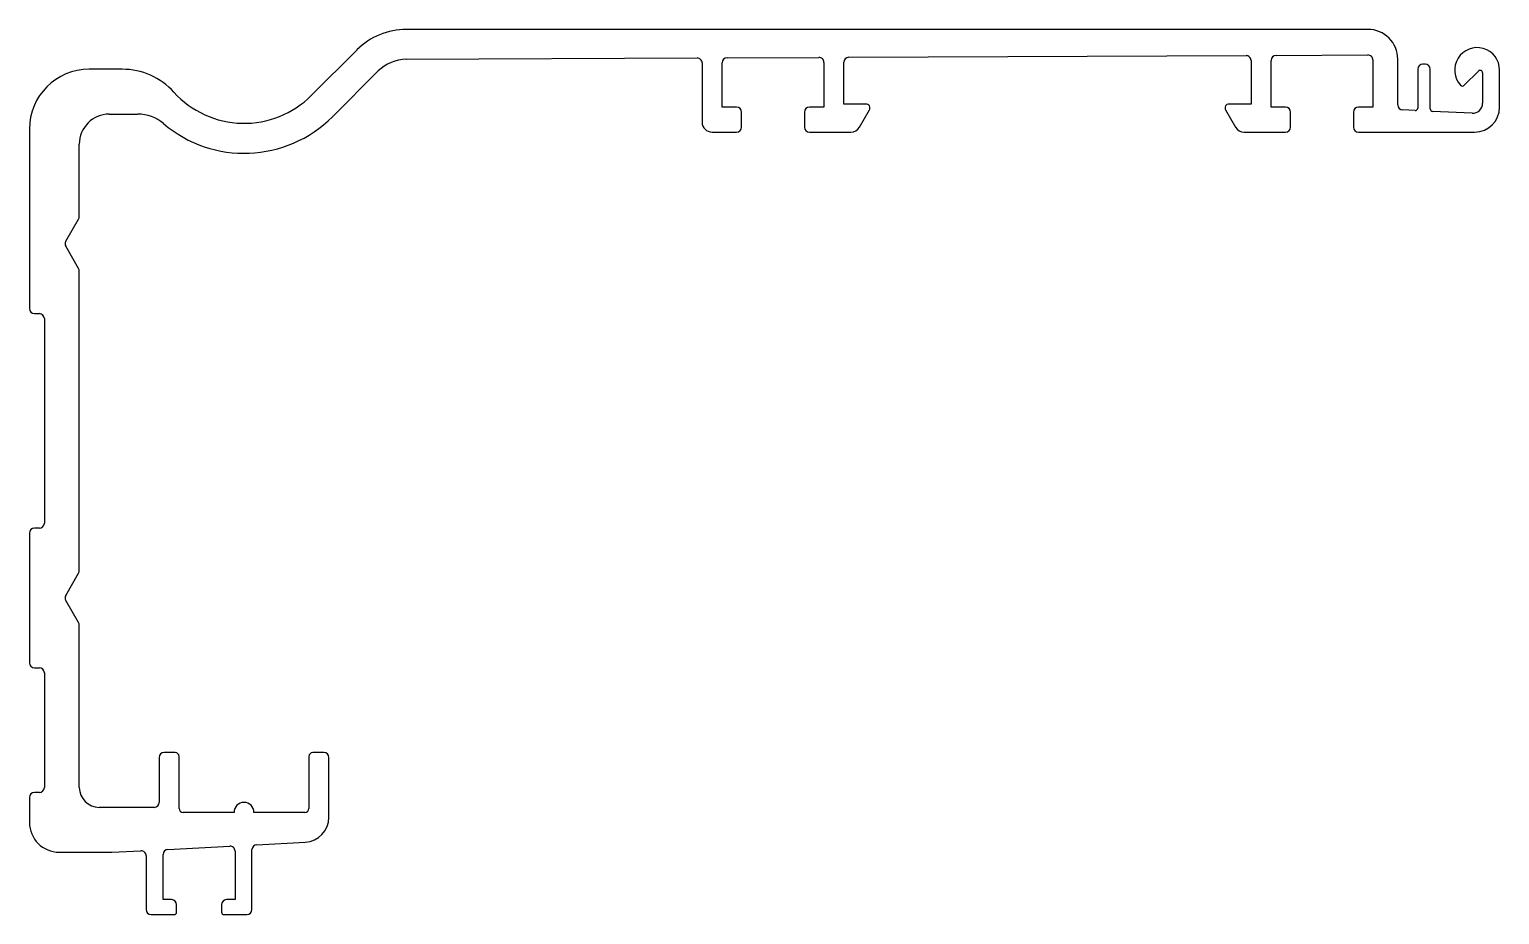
# Model space of a CAD drawing. Extents: x 5 to 152, y 3 to 92.
import ezdxf

# ---------------------------------------------------------------- set-up
doc = ezdxf.new("R2010")
doc.units = 0
doc.layers.get('0').update_dxf_attribs({"linetype": 'CONTINUOUS'})

msp = doc.modelspace()

# ---------------------------------------------------------------- linework, layer by layer
for p, q in [((138.84, 91.58), (42.51, 91.58)), ((37.57, 89.53), (32.98, 84.94)), ((42.5, 88.58), (71.64, 88.71)), ((74.64, 88.73), (83.84, 88.77)), ((86.84, 88.78), (126.64, 88.95)), ((127.14, 88.45), (127.14, 84.08)), ((129.14, 83.78), (129.14, 88.47)), ((129.64, 88.97), (138.84, 89.01)), ((139.34, 88.51), (139.34, 83.78)), ((141.84, 84), (141.84, 88.58)), ((14.04, 87.58), (10.74, 87.58)), ((35.1, 82.82), (39.69, 87.41)), ((72.14, 88.21), (72.14, 82.28)), ((74.14, 83.78), (74.14, 88.23)), ((84.34, 88.27), (84.34, 83.78)), ((86.34, 84.08), (86.34, 88.28)), ((143.84, 87.58), (143.84, 83.69)), ((144.59, 88.08), (144.34, 88.08)), ((145.09, 83.61), (145.09, 87.58)), ((148.49, 85.97), (149.91, 87.39)), ((150.34, 87.22), (150.34, 84.17)), ((152.04, 83.78), (152.04, 87.5)), ((88.64, 84.08), (86.34, 84.08)), ((127.14, 84.08), (124.84, 84.08)), ((12.74, 83.08), (15.59, 83.08)), ((75.59, 83.78), (74.14, 83.78)), ((76.09, 81.78), (76.09, 83.28)), ((82.39, 83.28), (82.39, 81.78)), ((84.34, 83.78), (82.89, 83.78)), ((87.9, 81.78), (88.9, 83.51)), ((88.94, 83.66), (88.94, 83.78)), ((124.54, 83.78), (124.54, 83.66)), ((124.58, 83.51), (125.58, 81.78)), ((130.59, 83.78), (129.14, 83.78)), ((131.09, 81.78), (131.09, 83.28)), ((137.39, 83.28), (137.39, 81.78)), ((139.34, 83.78), (137.89, 83.78)), ((143.58, 83.44), (142.32, 83.5)), ((149.29, 83.17), (145.33, 83.36)), ((4.74, 81.58), (4.74, 63.58)), ((73.14, 81.28), (75.59, 81.28)), ((82.89, 81.28), (87.03, 81.28)), ((126.44, 81.28), (130.59, 81.28)), ((137.89, 81.28), (149.54, 81.28)), ((9.74, 72.81), (9.74, 80.08)), ((8.38, 70.33), (9.67, 72.56)), ((9.67, 67.6), (8.38, 69.83)), ((9.74, 37.31), (9.74, 67.35)), ((5.24, 63.08), (5.74, 63.08)), ((6.24, 62.58), (6.24, 42.08)), ((5.74, 41.58), (5.24, 41.58)), ((4.74, 41.08), (4.74, 28.08)), ((8.38, 34.83), (9.67, 37.06)), ((9.67, 32.1), (8.38, 34.33)), ((9.74, 15.58), (9.74, 31.85)), ((5.24, 27.58), (5.74, 27.58)), ((6.24, 27.08), (6.24, 15.58)), ((17.74, 18.58), (17.74, 14.08)), ((19.34, 19.08), (18.24, 19.08)), ((19.74, 13.48), (19.74, 18.68)), ((32.74, 18.68), (32.74, 13.48)), ((34.24, 19.08), (33.14, 19.08)), ((34.74, 12.59), (34.74, 18.58)), ((5.74, 15.08), (5.24, 15.08)), ((4.74, 14.58), (4.74, 12.08)), ((17.24, 13.58), (11.74, 13.58)), ((25.24, 13.08), (20.14, 13.08)), ((32.34, 13.08), (27.24, 13.08)), ((7.74, 9.08), (12.99, 9.08)), ((12.99, 9.08), (15.91, 9.23)), ((18.14, 4.33), (18.14, 8.87)), ((18.61, 9.37), (24.81, 9.7)), ((25.34, 9.2), (25.34, 4.33)), ((27.04, 3.33), (27.04, 9.34)), ((27.51, 9.84), (32.37, 10.09)), ((16.44, 8.73), (16.44, 3.33)), ((18.99, 4.33), (18.14, 4.33)), ((19.49, 3.08), (19.49, 3.83)), ((23.99, 3.83), (23.99, 3.08)), ((25.34, 4.33), (24.49, 4.33)), ((16.94, 2.83), (19.24, 2.83)), ((24.24, 2.83), (26.54, 2.83))]:
    msp.add_line(p, q)
for centre, radius, start, end in [((42.51, 84.58), 7, 90, 135), ((138.84, 88.58), 3, 0, 90), ((42.52, 84.58), 4, 90.25, 135), ((71.64, 88.21), 0.5, 0, 90.25), ((74.64, 88.23), 0.5, 90.25, 180), ((83.84, 88.27), 0.5, 360, 90.25), ((86.84, 88.28), 0.5, 90.25, 180), ((126.64, 88.45), 0.5, 360, 90.25), ((129.64, 88.47), 0.5, 90.25, 180), ((138.84, 88.51), 0.5, 360, 90.25), ((149.79, 87.5), 2.25, 0, 222.5317), ((10.74, 81.58), 6, 90, 180), ((14.04, 80.58), 7, 42.1982, 90), ((144.34, 87.58), 0.5, 90, 180), ((144.59, 87.58), 0.5, 0, 90), ((150.09, 87.22), 0.25, 360, 135), ((148.32, 86.15), 0.25, 222.5317, 315), ((26.26, 91.66), 9.5, 222.1982, 315), ((88.64, 83.78), 0.3, 0, 90), ((124.84, 83.78), 0.3, 90, 180), ((142.34, 84), 0.5, 180, 267.25), ((149.34, 84.17), 1, 267.25, 0), ((12.74, 80.08), 3, 90, 180), ((15.59, 79.08), 4, 49.6945, 90), ((26.26, 91.66), 12.5, 229.6945, 315), ((75.59, 83.28), 0.5, 0, 90), ((82.89, 83.28), 0.5, 90, 180), ((88.64, 83.66), 0.3, 330, 0), ((124.84, 83.66), 0.3, 180, 210), ((130.59, 83.28), 0.5, 0, 90), ((137.89, 83.28), 0.5, 90, 180), ((143.59, 83.69), 0.25, 267.25, 0), ((145.34, 83.61), 0.25, 180, 267.25), ((149.54, 83.78), 2.5, 270, 0), ((73.14, 82.28), 1, 180, 270), ((75.59, 81.78), 0.5, 270, 0), ((82.89, 81.78), 0.5, 180, 270), ((87.03, 82.28), 1, 270, 330), ((126.44, 82.28), 1, 210, 270), ((130.59, 81.78), 0.5, 270, 0), ((137.89, 81.78), 0.5, 180, 270), ((9.24, 72.81), 0.5, 330, 0), ((8.82, 70.08), 0.5, 150, 210), ((9.24, 67.35), 0.5, 0, 30), ((5.24, 63.58), 0.5, 180, 270), ((5.74, 62.58), 0.5, 360, 90), ((5.24, 41.08), 0.5, 90, 180), ((5.74, 42.08), 0.5, 270, 0), ((9.24, 37.31), 0.5, 330, 0), ((8.82, 34.58), 0.5, 150, 210), ((9.24, 31.85), 0.5, 0, 30), ((5.24, 28.08), 0.5, 180, 270), ((5.74, 27.08), 0.5, 360, 90), ((18.24, 18.58), 0.5, 90, 180), ((19.34, 18.68), 0.4, 0, 90), ((33.14, 18.68), 0.4, 90, 180), ((34.24, 18.58), 0.5, 0, 90), ((5.24, 14.58), 0.5, 90, 180), ((5.74, 15.58), 0.5, 270, 0), ((11.74, 15.58), 2, 180, 270), ((17.24, 14.08), 0.5, 270, 0), ((20.14, 13.48), 0.4, 180, 270), ((26.24, 13.08), 1, 0, 180), ((32.34, 13.48), 0.4, 270, 0), ((7.74, 12.08), 3, 180, 270), ((32.24, 12.59), 2.5, 273, 0), ((15.94, 8.73), 0.5, 0, 93), ((18.64, 8.87), 0.5, 93, 180), ((24.84, 9.2), 0.5, 360, 93), ((27.54, 9.34), 0.5, 93, 180), ((16.94, 3.33), 0.5, 180, 270), ((18.99, 3.83), 0.5, 0, 90), ((19.24, 3.08), 0.25, 270, 0), ((24.49, 3.83), 0.5, 90, 180), ((24.24, 3.08), 0.25, 180, 270), ((26.54, 3.33), 0.5, 270, 0)]:
    msp.add_arc(centre, radius, start, end)

doc.saveas('drawing.dxf')
